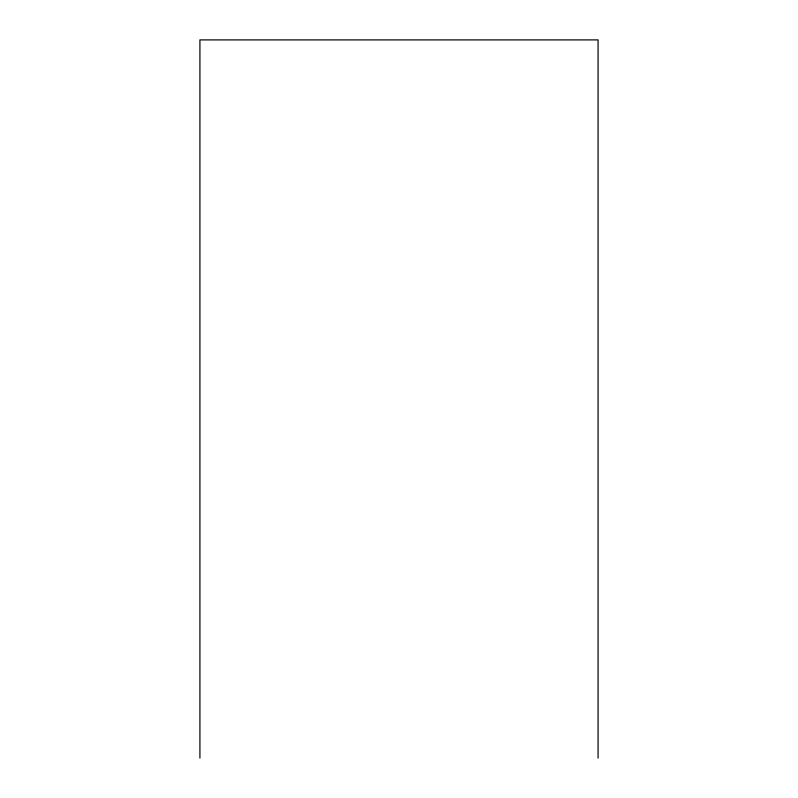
<?xml version="1.0" encoding="UTF-8"?>
<svg xmlns="http://www.w3.org/2000/svg" width="798" height="798" viewBox="0 0 798 798"><rect width="100%" height="100%" fill="white"/><g stroke="black" fill="none" stroke-linecap="round" stroke-linejoin="round"><path stroke-width="1.2" d="M598.081 758.1L598.081 39.9L199.919 39.9L199.919 758.1"/></g></svg>
